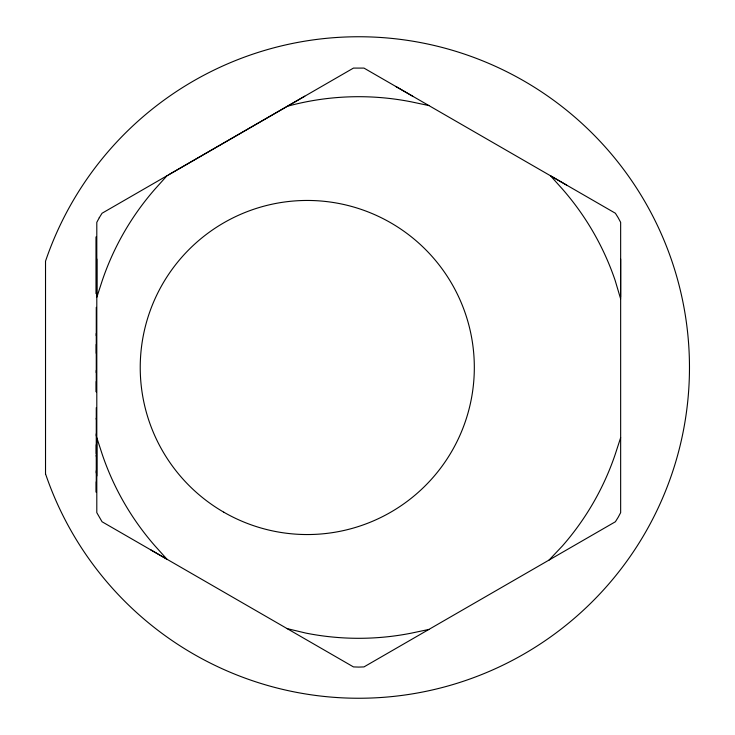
<?xml version="1.0" encoding="UTF-8"?>
<svg xmlns="http://www.w3.org/2000/svg" width="735" height="735" viewBox="0 0 735 735"><rect width="100%" height="100%" fill="white"/><g stroke="black" fill="none" stroke-linecap="round" stroke-linejoin="round"><path stroke-width="1.1" d="M96.267 470.767L96.267 492.34L96.257 481.802M96.267 453.633L96.267 433.834M96.267 370.458L96.267 392.031L96.257 381.493M96.267 353.324L96.267 333.515M96.799 475.995L96.799 437.683L102.294 454.542A270.802 270.802 0 0 0 155.122 546.05L166.983 559.243L150.767 549.872M620.652 259.005L620.652 297.317M620.652 437.683L615.158 454.542A270.802 270.802 0 0 1 562.321 546.05L549.082 560.042M166.983 175.757L155.122 188.95A270.802 270.802 0 0 0 102.294 280.458L96.799 297.317L96.799 259.005M168.37 174.958L304.759 96.212M428.909 629.426L411.554 633.101A270.802 270.802 0 0 1 305.889 633.101L287.146 628.627M428.909 105.574L411.554 101.899A270.802 270.802 0 0 0 288.635 105.923M566.685 185.128L550.469 175.757L562.321 188.95A270.802 270.802 0 0 1 615.158 280.458L620.652 298.925M395.733 86.418L412.684 96.212M96.267 307.349L96.267 335.711M96.257 344.421L96.267 372.673M96.267 407.659L96.267 436.02M96.257 444.73L96.267 472.991M96.267 418.197L96.267 419.253M96.267 455.268L96.267 456.352M96.267 236.789L96.267 293.724L96.267 236.789M99.28 217.707L96.799 222.347L96.799 512.653L102.055 521.758L353.462 666.911L358.726 667.086L363.981 666.911L615.388 521.758L618.172 517.293L620.652 512.653L620.652 222.347L618.172 217.707L615.388 213.242L363.981 68.089L353.462 68.089L102.055 213.242L99.28 217.707M45.524 473.818L45.524 261.182A330.75 330.75 0 0 1 554.3 100.769A330.75 330.75 0 0 1 554.3 634.231A330.75 330.75 0 0 1 45.524 473.818M223.752 512.166A167.047 167.047 0 0 0 474.323 367.5A167.047 167.047 0 0 0 223.752 222.834A167.047 167.047 0 0 0 223.752 512.166"/></g></svg>
